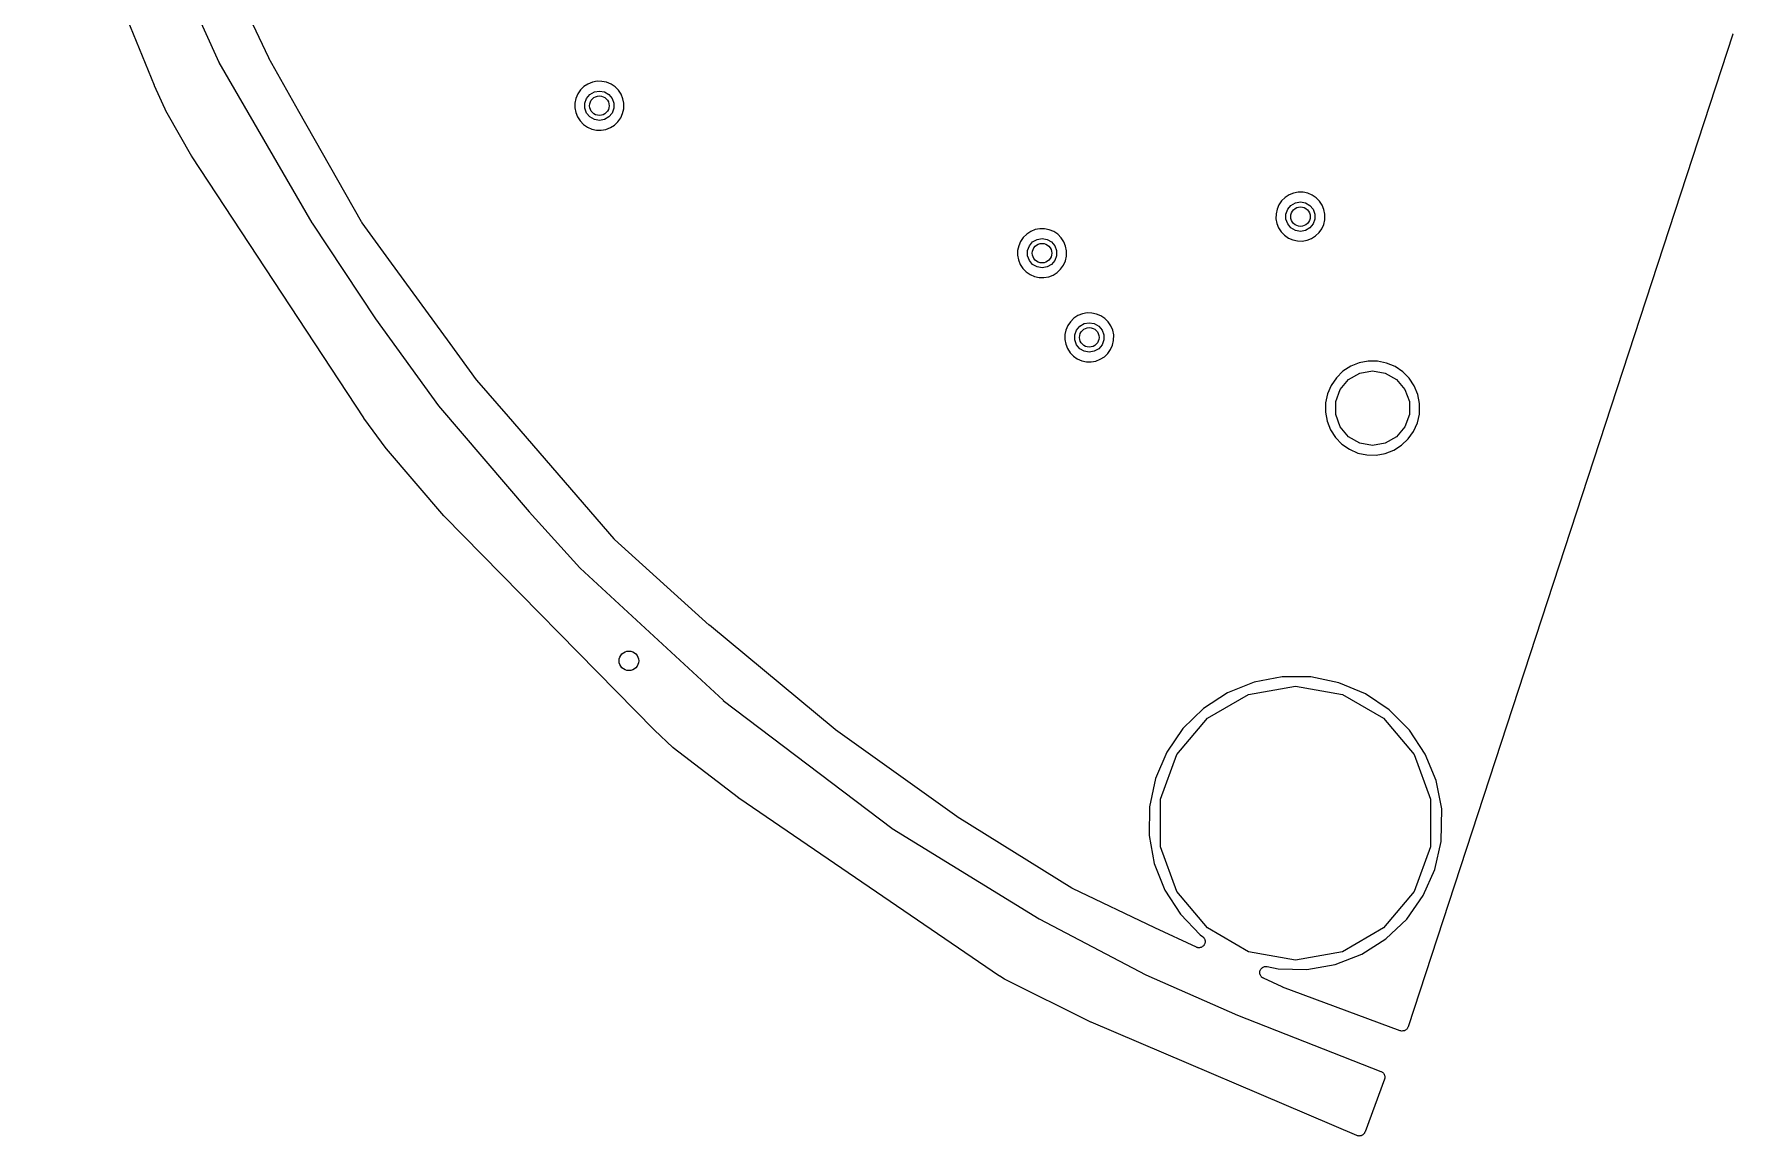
# Model space of a CAD drawing. Extents: x 83.8 to 170.2, y -169.8 to -83.8.
# Drawn here: x 85.82 to 120.59, y -167.94 to -145.36 of the extents above; entities that cross this region are included whole.
import ezdxf

# ---------------------------------------------------------------- set-up
doc = ezdxf.new("R2010")
doc.units = 0
doc.header["$MEASUREMENT"] = 0
doc.layers.add('BLACK', color=7, linetype='CONTINUOUS')

msp = doc.modelspace()

# ---------------------------------------------------------------- linework, layer by layer
at = {"layer": 'Black'}
for p, q in [((88.2823, -146.421), (85.8167, -140.348)), ((88.0387, -142.494), (89.6009, -145.943)), ((90.6213, -145.855), (89.2181, -142.887)), ((120.594, -145.368), (113.946, -165.698)), ((120.595, -145.361), (120.594, -145.368)), ((89.6009, -145.943), (89.6038, -145.948)), ((89.6038, -145.948), (91.5062, -149.236)), ((90.624, -145.859), (90.6213, -145.855)), ((90.6256, -145.863), (90.624, -145.859)), ((91.2404, -146.95), (90.6256, -145.863)), ((97.1571, -146.39), (97.075, -146.443)), ((97.248, -146.353), (97.1571, -146.39)), ((97.3443, -146.334), (97.248, -146.353)), ((97.4424, -146.335), (97.3443, -146.334)), ((97.5384, -146.355), (97.4424, -146.335)), ((97.6288, -146.393), (97.5384, -146.355)), ((97.7101, -146.448), (97.6288, -146.393)), ((88.2839, -146.423), (88.2823, -146.421)), ((88.2846, -146.426), (88.2839, -146.423)), ((88.5382, -146.977), (88.2846, -146.426)), ((96.9109, -146.683), (96.8906, -146.779)), ((96.9496, -146.593), (96.9109, -146.683)), ((97.005, -146.512), (96.9496, -146.593)), ((97.075, -146.443), (97.005, -146.512)), ((97.0933, -146.782), (97.129, -146.684)), ((97.129, -146.684), (97.1963, -146.604)), ((97.1963, -146.604), (97.2869, -146.552)), ((97.2869, -146.552), (97.3898, -146.534)), ((97.3898, -146.534), (97.4928, -146.552)), ((97.4928, -146.552), (97.5834, -146.604)), ((97.5834, -146.604), (97.6506, -146.684)), ((97.6506, -146.684), (97.6864, -146.782)), ((97.7792, -146.517), (97.7101, -146.448)), ((97.8335, -146.599), (97.7792, -146.517)), ((97.8708, -146.69), (97.8335, -146.599)), ((97.8897, -146.785), (97.8708, -146.69)), ((88.5414, -146.982), (88.5382, -146.977)), ((88.5433, -146.987), (88.5414, -146.982)), ((89.0495, -147.873), (88.5433, -146.987)), ((92.5196, -149.211), (91.2404, -146.95)), ((96.8906, -146.779), (96.8892, -146.877)), ((96.8892, -146.877), (96.9069, -146.973)), ((96.9069, -146.973), (96.943, -147.064)), ((96.943, -147.064), (96.9961, -147.147)), ((97.0933, -146.887), (97.0933, -146.782)), ((97.129, -146.985), (97.0933, -146.887)), ((97.1963, -147.065), (97.129, -146.985)), ((97.2869, -147.118), (97.1963, -147.065)), ((97.5834, -147.065), (97.4928, -147.118)), ((97.6506, -146.985), (97.5834, -147.065)), ((97.6864, -146.887), (97.6506, -146.985)), ((97.6864, -146.782), (97.6864, -146.887)), ((97.7702, -147.163), (97.8267, -147.083)), ((97.8267, -147.083), (97.8666, -146.993)), ((97.8666, -146.993), (97.8881, -146.899)), ((97.8881, -146.899), (97.8897, -146.785)), ((96.9961, -147.147), (97.0642, -147.217)), ((97.0642, -147.217), (97.1447, -147.273)), ((97.1447, -147.273), (97.2346, -147.313)), ((97.2346, -147.313), (97.3304, -147.334)), ((97.3898, -147.136), (97.2869, -147.118)), ((97.3304, -147.334), (97.4284, -147.336)), ((97.4928, -147.118), (97.3898, -147.136)), ((97.4284, -147.336), (97.525, -147.319)), ((97.525, -147.319), (97.6164, -147.283)), ((97.6164, -147.283), (97.6992, -147.231)), ((97.6992, -147.231), (97.7702, -147.163)), ((89.052, -147.876), (89.0495, -147.873)), ((89.0536, -147.88), (89.052, -147.876)), ((92.566, -153.227), (89.0536, -147.88)), ((111.356, -148.783), (111.301, -148.863)), ((111.426, -148.714), (111.356, -148.783)), ((111.508, -148.66), (111.426, -148.714)), ((111.599, -148.624), (111.508, -148.66)), ((111.547, -148.875), (111.638, -148.823)), ((111.695, -148.605), (111.599, -148.624)), ((111.638, -148.823), (111.741, -148.804)), ((111.793, -148.606), (111.695, -148.605)), ((111.741, -148.804), (111.844, -148.823)), ((111.889, -148.626), (111.793, -148.606)), ((111.844, -148.823), (111.934, -148.875)), ((111.98, -148.664), (111.889, -148.626)), ((112.061, -148.718), (111.98, -148.664)), ((112.13, -148.788), (112.061, -148.718)), ((112.184, -148.87), (112.13, -148.788)), ((111.242, -149.05), (111.24, -149.148)), ((111.24, -149.148), (111.258, -149.244)), ((111.262, -148.954), (111.242, -149.05)), ((111.301, -148.863), (111.262, -148.954)), ((111.444, -149.053), (111.48, -148.955)), ((111.444, -149.158), (111.444, -149.053)), ((111.48, -149.256), (111.444, -149.158)), ((111.48, -148.955), (111.547, -148.875)), ((111.934, -148.875), (112.002, -148.955)), ((112.002, -148.955), (112.037, -149.053)), ((112.037, -149.158), (112.002, -149.256)), ((112.037, -149.053), (112.037, -149.158)), ((112.222, -148.96), (112.184, -148.87)), ((112.218, -149.264), (112.239, -149.169)), ((112.241, -149.056), (112.222, -148.96)), ((112.239, -149.169), (112.241, -149.056)), ((91.5062, -149.236), (91.5083, -149.239)), ((91.5083, -149.239), (92.807, -151.197)), ((92.5243, -149.217), (92.5196, -149.211)), ((92.5275, -149.223), (92.5243, -149.217)), ((92.5347, -149.233), (92.5275, -149.223)), ((93.0801, -149.982), (92.5347, -149.233)), ((92.5347, -149.233), (92.5347, -149.233)), ((106.067, -149.531), (106.011, -149.612)), ((106.137, -149.463), (106.067, -149.531)), ((106.219, -149.409), (106.137, -149.463)), ((106.31, -149.372), (106.219, -149.409)), ((106.406, -149.354), (106.31, -149.372)), ((106.504, -149.355), (106.406, -149.354)), ((106.6, -149.374), (106.504, -149.355)), ((106.691, -149.412), (106.6, -149.374)), ((106.772, -149.467), (106.691, -149.412)), ((106.841, -149.537), (106.772, -149.467)), ((106.895, -149.619), (106.841, -149.537)), ((111.258, -149.244), (111.294, -149.335)), ((111.294, -149.335), (111.347, -149.418)), ((111.347, -149.418), (111.415, -149.488)), ((111.415, -149.488), (111.496, -149.544)), ((111.547, -149.336), (111.48, -149.256)), ((111.496, -149.544), (111.586, -149.583)), ((111.638, -149.389), (111.547, -149.336)), ((111.741, -149.407), (111.638, -149.389)), ((111.844, -149.389), (111.741, -149.407)), ((111.934, -149.336), (111.844, -149.389)), ((112.002, -149.256), (111.934, -149.336)), ((111.967, -149.554), (112.05, -149.501)), ((112.05, -149.501), (112.121, -149.434)), ((112.121, -149.434), (112.178, -149.354)), ((112.178, -149.354), (112.218, -149.264)), ((105.952, -149.798), (105.951, -149.896)), ((105.973, -149.702), (105.952, -149.798)), ((106.011, -149.612), (105.973, -149.702)), ((106.155, -149.802), (106.191, -149.704)), ((106.155, -149.907), (106.155, -149.802)), ((106.191, -149.704), (106.258, -149.624)), ((106.258, -149.624), (106.349, -149.571)), ((106.349, -149.571), (106.452, -149.553)), ((106.452, -149.553), (106.555, -149.571)), ((106.555, -149.571), (106.645, -149.624)), ((106.645, -149.624), (106.712, -149.704)), ((106.712, -149.704), (106.748, -149.802)), ((106.748, -149.802), (106.748, -149.907)), ((106.933, -149.709), (106.895, -149.619)), ((106.951, -149.804), (106.933, -149.709)), ((106.95, -149.918), (106.951, -149.804)), ((111.586, -149.583), (111.681, -149.604)), ((111.681, -149.604), (111.779, -149.606)), ((111.779, -149.606), (111.876, -149.589)), ((111.876, -149.589), (111.967, -149.554)), ((93.0802, -149.982), (93.0801, -149.982)), ((94.3367, -151.707), (93.0802, -149.982)), ((105.951, -149.896), (105.969, -149.993)), ((105.969, -149.993), (106.005, -150.084)), ((106.005, -150.084), (106.058, -150.166)), ((106.058, -150.166), (106.126, -150.237)), ((106.126, -150.237), (106.206, -150.293)), ((106.191, -150.005), (106.155, -149.907)), ((106.258, -150.085), (106.191, -150.005)), ((106.349, -150.137), (106.258, -150.085)), ((106.452, -150.156), (106.349, -150.137)), ((106.555, -150.137), (106.452, -150.156)), ((106.645, -150.085), (106.555, -150.137)), ((106.712, -150.005), (106.645, -150.085)), ((106.748, -149.907), (106.712, -150.005)), ((106.761, -150.25), (106.832, -150.183)), ((106.832, -150.183), (106.888, -150.103)), ((106.888, -150.103), (106.928, -150.013)), ((106.928, -150.013), (106.95, -149.918)), ((106.206, -150.293), (106.296, -150.332)), ((106.296, -150.332), (106.392, -150.353)), ((106.392, -150.353), (106.49, -150.355)), ((106.49, -150.355), (106.587, -150.338)), ((106.587, -150.338), (106.678, -150.303)), ((106.678, -150.303), (106.761, -150.25)), ((92.807, -151.197), (92.8084, -151.2)), ((92.8084, -151.2), (94.0965, -152.979)), ((107.033, -151.257), (106.977, -151.337)), ((107.103, -151.188), (107.033, -151.257)), ((107.185, -151.134), (107.103, -151.188)), ((107.276, -151.097), (107.185, -151.134)), ((107.372, -151.079), (107.276, -151.097)), ((107.315, -151.296), (107.418, -151.278)), ((107.47, -151.08), (107.372, -151.079)), ((107.418, -151.278), (107.521, -151.296)), ((107.566, -151.1), (107.47, -151.08)), ((107.657, -151.138), (107.566, -151.1)), ((107.738, -151.192), (107.657, -151.138)), ((107.807, -151.262), (107.738, -151.192)), ((107.861, -151.344), (107.807, -151.262)), ((106.918, -151.523), (106.917, -151.622)), ((106.917, -151.622), (106.935, -151.718)), ((106.939, -151.428), (106.918, -151.523)), ((106.977, -151.337), (106.939, -151.428)), ((107.121, -151.527), (107.157, -151.429)), ((107.121, -151.632), (107.121, -151.527)), ((107.157, -151.73), (107.121, -151.632)), ((107.157, -151.429), (107.224, -151.349)), ((107.224, -151.349), (107.315, -151.296)), ((107.521, -151.296), (107.611, -151.349)), ((107.611, -151.349), (107.679, -151.429)), ((107.679, -151.429), (107.714, -151.527)), ((107.714, -151.632), (107.679, -151.73)), ((107.714, -151.527), (107.714, -151.632)), ((107.899, -151.434), (107.861, -151.344)), ((107.918, -151.53), (107.899, -151.434)), ((107.916, -151.643), (107.918, -151.53)), ((94.8772, -152.449), (94.3367, -151.707)), ((94.3367, -151.707), (94.3367, -151.707)), ((106.935, -151.718), (106.971, -151.809)), ((106.971, -151.809), (107.024, -151.892)), ((107.024, -151.892), (107.092, -151.962)), ((107.092, -151.962), (107.173, -152.018)), ((107.224, -151.81), (107.157, -151.73)), ((107.315, -151.862), (107.224, -151.81)), ((107.418, -151.881), (107.315, -151.862)), ((107.521, -151.862), (107.418, -151.881)), ((107.611, -151.81), (107.521, -151.862)), ((107.679, -151.73), (107.611, -151.81)), ((107.644, -152.028), (107.727, -151.975)), ((107.727, -151.975), (107.798, -151.908)), ((107.798, -151.908), (107.855, -151.828)), ((107.855, -151.828), (107.895, -151.738)), ((107.895, -151.738), (107.916, -151.643)), ((107.173, -152.018), (107.263, -152.057)), ((107.263, -152.057), (107.358, -152.078)), ((107.358, -152.078), (107.456, -152.08)), ((107.456, -152.08), (107.553, -152.063)), ((107.553, -152.063), (107.644, -152.028)), ((112.611, -152.274), (112.476, -152.406)), ((112.769, -152.171), (112.611, -152.274)), ((112.725, -152.441), (112.955, -152.309)), ((112.944, -152.1), (112.769, -152.171)), ((113.129, -152.065), (112.944, -152.1)), ((112.955, -152.309), (113.217, -152.262)), ((113.318, -152.066), (113.129, -152.065)), ((113.217, -152.262), (113.478, -152.309)), ((113.502, -152.104), (113.318, -152.066)), ((113.478, -152.309), (113.708, -152.441)), ((113.676, -152.177), (113.502, -152.104)), ((113.833, -152.282), (113.676, -152.177)), ((113.966, -152.416), (113.833, -152.282)), ((94.8811, -152.453), (94.8772, -152.449)), ((94.8838, -152.457), (94.8811, -152.453)), ((95.5274, -153.202), (94.8838, -152.457)), ((112.369, -152.562), (112.295, -152.735)), ((112.476, -152.406), (112.369, -152.562)), ((112.463, -152.894), (112.554, -152.645)), ((112.554, -152.645), (112.725, -152.441)), ((113.708, -152.441), (113.879, -152.645)), ((113.879, -152.645), (113.97, -152.894)), ((114.07, -152.573), (113.966, -152.416)), ((114.142, -152.748), (114.07, -152.573)), ((94.0965, -152.979), (94.0997, -152.984)), ((94.0997, -152.984), (95.9516, -155.15)), ((112.256, -152.92), (112.253, -153.108)), ((112.295, -152.735), (112.256, -152.92)), ((112.463, -153.16), (112.463, -152.894)), ((113.97, -152.894), (113.97, -153.16)), ((114.178, -152.932), (114.142, -152.748)), ((114.175, -153.149), (114.178, -152.932)), ((92.5683, -153.23), (92.566, -153.227)), ((92.5698, -153.233), (92.5683, -153.23)), ((93.0284, -153.857), (92.5698, -153.233)), ((97.6896, -155.704), (95.5274, -153.202)), ((112.253, -153.108), (112.287, -153.294)), ((112.287, -153.294), (112.357, -153.469)), ((112.554, -153.41), (112.463, -153.16)), ((113.97, -153.16), (113.879, -153.41)), ((114.057, -153.505), (114.134, -153.332)), ((114.134, -153.332), (114.175, -153.149)), ((112.357, -153.469), (112.459, -153.628)), ((112.459, -153.628), (112.59, -153.763)), ((112.725, -153.613), (112.554, -153.41)), ((112.955, -153.746), (112.725, -153.613)), ((113.708, -153.613), (113.478, -153.746)), ((113.879, -153.41), (113.708, -153.613)), ((113.812, -153.789), (113.948, -153.659)), ((113.948, -153.659), (114.057, -153.505)), ((93.0318, -153.86), (93.0284, -153.857)), ((93.0343, -153.864), (93.0318, -153.86)), ((94.2044, -155.231), (93.0343, -153.864)), ((112.59, -153.763), (112.745, -153.871)), ((112.745, -153.871), (112.918, -153.947)), ((112.918, -153.947), (113.102, -153.987)), ((113.217, -153.792), (112.955, -153.746)), ((113.102, -153.987), (113.291, -153.991)), ((113.478, -153.746), (113.217, -153.792)), ((113.291, -153.991), (113.477, -153.958)), ((113.477, -153.958), (113.652, -153.89)), ((113.652, -153.89), (113.812, -153.789)), ((94.2078, -155.234), (94.2044, -155.231)), ((94.2103, -155.238), (94.2078, -155.234)), ((98.5169, -159.62), (94.2103, -155.238)), ((95.9516, -155.15), (95.9528, -155.151)), ((95.9528, -155.151), (96.9917, -156.302)), ((97.6956, -155.709), (97.6896, -155.704)), ((97.7004, -155.715), (97.6956, -155.709)), ((99.6382, -157.47), (97.7004, -155.715)), ((96.9917, -156.302), (96.9957, -156.306)), ((96.9957, -156.306), (99.9225, -159.009)), ((99.6406, -157.472), (99.6382, -157.47)), ((99.6424, -157.474), (99.6406, -157.472)), ((102.217, -159.608), (99.6424, -157.474)), ((111.367, -158.53), (110.79, -158.64)), ((111.954, -158.534), (111.367, -158.53)), ((112.529, -158.652), (111.954, -158.534)), ((110.245, -158.86), (109.754, -159.181)), ((109.836, -159.378), (110.68, -158.891)), ((110.79, -158.64), (110.245, -158.86)), ((110.68, -158.891), (111.639, -158.721)), ((111.639, -158.721), (112.599, -158.891)), ((113.07, -158.88), (112.529, -158.652)), ((112.599, -158.891), (113.442, -159.378)), ((113.557, -159.208), (113.07, -158.88)), ((99.9225, -159.009), (99.9272, -159.013)), ((99.9272, -159.013), (103.377, -161.631)), ((109.754, -159.181), (109.335, -159.592)), ((113.971, -159.625), (113.557, -159.208)), ((98.5188, -159.622), (98.5169, -159.62)), ((98.5202, -159.624), (98.5188, -159.622)), ((98.8939, -159.977), (98.5202, -159.624)), ((102.221, -159.61), (102.217, -159.608)), ((102.225, -159.614), (102.221, -159.61)), ((104.707, -161.392), (102.225, -159.614)), ((109.335, -159.592), (109.003, -160.077)), ((109.21, -160.124), (109.836, -159.378)), ((113.442, -159.378), (114.068, -160.124)), ((114.296, -160.114), (113.971, -159.625)), ((98.8993, -159.981), (98.8939, -159.977)), ((98.9037, -159.986), (98.8993, -159.981)), ((100.237, -161.012), (98.9037, -159.986)), ((109.003, -160.077), (108.772, -160.616)), ((108.877, -161.039), (109.21, -160.124)), ((114.068, -160.124), (114.401, -161.039)), ((114.519, -160.657), (114.296, -160.114)), ((108.772, -160.616), (108.65, -161.191)), ((114.633, -161.232), (114.519, -160.657)), ((100.24, -161.014), (100.237, -161.012)), ((100.243, -161.017), (100.24, -161.014)), ((105.583, -164.66), (100.243, -161.017)), ((108.65, -161.191), (108.641, -161.778)), ((108.877, -162.013), (108.877, -161.039)), ((114.401, -161.039), (114.401, -162.013)), ((114.624, -161.904), (114.633, -161.232)), ((103.377, -161.631), (103.382, -161.634)), ((103.382, -161.634), (106.39, -163.486)), ((104.711, -161.393), (104.707, -161.392)), ((104.714, -161.396), (104.711, -161.393)), ((107.061, -162.858), (104.714, -161.396)), ((108.641, -161.778), (108.747, -162.355)), ((109.21, -162.928), (108.877, -162.013)), ((114.401, -162.013), (114.068, -162.928)), ((114.494, -162.476), (114.624, -161.904)), ((108.747, -162.355), (108.963, -162.901)), ((114.255, -163.012), (114.494, -162.476)), ((107.068, -162.861), (107.061, -162.858)), ((107.073, -162.865), (107.068, -162.861)), ((108.758, -163.675), (107.073, -162.865)), ((108.963, -162.901), (109.282, -163.395)), ((109.836, -163.675), (109.21, -162.928)), ((114.068, -162.928), (113.442, -163.675)), ((113.917, -163.492), (114.255, -163.012)), ((109.282, -163.395), (109.689, -163.817)), ((106.39, -163.486), (106.394, -163.488)), ((106.394, -163.488), (108.574, -164.634)), ((108.759, -163.675), (108.758, -163.675)), ((108.76, -163.675), (108.759, -163.675)), ((109.61, -164.069), (108.76, -163.675)), ((110.68, -164.162), (109.836, -163.675)), ((113.442, -163.675), (112.599, -164.162)), ((113.491, -163.897), (113.917, -163.492)), ((109.621, -164.072), (109.61, -164.069)), ((109.631, -164.077), (109.621, -164.072)), ((109.642, -164.078), (109.631, -164.077)), ((109.653, -164.08), (109.642, -164.078)), ((109.664, -164.079), (109.653, -164.08)), ((109.675, -164.08), (109.664, -164.079)), ((109.686, -164.077), (109.675, -164.08)), ((109.697, -164.076), (109.686, -164.077)), ((109.689, -163.817), (109.736, -163.85)), ((109.707, -164.072), (109.697, -164.076)), ((109.718, -164.069), (109.707, -164.072)), ((109.727, -164.062), (109.718, -164.069)), ((109.737, -164.058), (109.727, -164.062)), ((109.736, -163.85), (109.744, -163.857)), ((109.744, -164.05), (109.737, -164.058)), ((109.744, -163.857), (109.753, -163.864)), ((109.754, -164.043), (109.744, -164.05)), ((109.753, -163.864), (109.759, -163.873)), ((109.76, -164.034), (109.754, -164.043)), ((109.759, -163.873), (109.767, -163.881)), ((109.768, -164.026), (109.76, -164.034)), ((109.767, -163.881), (109.772, -163.891)), ((109.772, -164.016), (109.768, -164.026)), ((109.772, -163.891), (109.778, -163.9)), ((109.779, -164.007), (109.772, -164.016)), ((109.778, -163.9), (109.781, -163.911)), ((109.782, -163.996), (109.779, -164.007)), ((109.781, -163.911), (109.786, -163.921)), ((109.786, -163.986), (109.782, -163.996)), ((109.786, -163.921), (109.787, -163.932)), ((109.787, -163.975), (109.786, -163.986)), ((109.787, -163.932), (109.79, -163.942)), ((109.79, -163.965), (109.787, -163.975)), ((109.79, -163.942), (109.789, -163.953)), ((109.789, -163.953), (109.79, -163.965)), ((112.996, -164.211), (113.491, -163.897)), ((111.639, -164.331), (110.68, -164.162)), ((110.941, -164.503), (110.952, -164.495)), ((110.952, -164.495), (110.962, -164.485)), ((110.962, -164.485), (110.97, -164.482)), ((110.97, -164.482), (110.976, -164.476)), ((110.976, -164.476), (110.989, -164.472)), ((110.989, -164.472), (111.002, -164.466)), ((111.002, -164.466), (111.01, -164.466)), ((111.01, -164.466), (111.018, -164.463)), ((111.018, -164.463), (111.032, -164.464)), ((111.032, -164.464), (111.046, -164.462)), ((111.046, -164.462), (111.054, -164.465)), ((111.054, -164.465), (111.062, -164.465)), ((111.062, -164.465), (111.283, -164.513)), ((112.599, -164.162), (111.639, -164.331)), ((111.87, -164.526), (112.448, -164.424)), ((112.448, -164.424), (112.996, -164.211)), ((105.586, -164.661), (105.583, -164.66)), ((105.588, -164.663), (105.586, -164.661)), ((105.686, -164.723), (105.588, -164.663)), ((105.691, -164.726), (105.686, -164.723)), ((105.696, -164.729), (105.691, -164.726)), ((107.449, -165.604), (105.696, -164.729)), ((108.574, -164.634), (108.578, -164.636)), ((108.578, -164.636), (110.449, -165.458)), ((110.908, -164.584), (110.911, -164.57)), ((110.909, -164.592), (110.908, -164.584)), ((110.909, -164.6), (110.909, -164.592)), ((110.912, -164.614), (110.909, -164.6)), ((110.911, -164.57), (110.912, -164.556)), ((110.912, -164.556), (110.916, -164.549)), ((110.914, -164.627), (110.912, -164.614)), ((110.918, -164.635), (110.914, -164.627)), ((110.916, -164.549), (110.918, -164.541)), ((110.918, -164.541), (110.925, -164.529)), ((110.92, -164.643), (110.918, -164.635)), ((110.928, -164.654), (110.92, -164.643)), ((110.925, -164.529), (110.931, -164.516)), ((110.934, -164.666), (110.928, -164.654)), ((110.931, -164.516), (110.937, -164.51)), ((110.941, -164.672), (110.934, -164.666)), ((110.937, -164.51), (110.941, -164.503)), ((110.946, -164.679), (110.941, -164.672)), ((110.957, -164.687), (110.946, -164.679)), ((110.967, -164.696), (110.957, -164.687)), ((110.975, -164.699), (110.967, -164.696)), ((110.982, -164.704), (110.975, -164.699)), ((111.365, -164.882), (110.982, -164.704)), ((111.283, -164.513), (111.87, -164.526)), ((111.37, -164.883), (111.365, -164.882)), ((111.375, -164.886), (111.37, -164.883)), ((113.781, -165.778), (111.375, -164.886)), ((110.449, -165.458), (110.452, -165.458)), ((110.452, -165.458), (113.388, -166.611)), ((107.453, -165.605), (107.449, -165.604)), ((107.456, -165.607), (107.453, -165.605)), ((112.893, -167.926), (107.456, -165.607)), ((113.794, -165.78), (113.781, -165.778)), ((113.807, -165.785), (113.794, -165.78)), ((113.816, -165.784), (113.807, -165.785)), ((113.825, -165.786), (113.816, -165.784)), ((113.838, -165.784), (113.825, -165.786)), ((113.851, -165.783), (113.838, -165.784)), ((113.859, -165.78), (113.851, -165.783)), ((113.868, -165.778), (113.859, -165.78)), ((113.88, -165.772), (113.868, -165.778)), ((113.892, -165.767), (113.88, -165.772)), ((113.899, -165.761), (113.892, -165.767)), ((113.906, -165.757), (113.899, -165.761)), ((113.915, -165.746), (113.906, -165.757)), ((113.925, -165.737), (113.915, -165.746)), ((113.929, -165.73), (113.925, -165.737)), ((113.935, -165.723), (113.929, -165.73)), ((113.94, -165.71), (113.935, -165.723)), ((113.946, -165.698), (113.94, -165.71)), ((113.461, -166.774), (113.062, -167.853)), ((113.388, -166.611), (113.396, -166.617)), ((113.396, -166.617), (113.405, -166.62)), ((113.405, -166.62), (113.415, -166.628)), ((113.415, -166.628), (113.425, -166.634)), ((113.425, -166.634), (113.432, -166.642)), ((113.432, -166.642), (113.439, -166.648)), ((113.439, -166.648), (113.445, -166.659)), ((113.445, -166.659), (113.453, -166.669)), ((113.453, -166.669), (113.456, -166.678)), ((113.456, -166.678), (113.461, -166.687)), ((113.461, -166.687), (113.463, -166.699)), ((113.462, -166.764), (113.461, -166.774)), ((113.466, -166.755), (113.462, -166.764)), ((113.463, -166.699), (113.467, -166.711)), ((113.468, -166.73), (113.466, -166.742)), ((113.466, -166.742), (113.466, -166.755)), ((113.467, -166.711), (113.467, -166.721)), ((113.467, -166.721), (113.468, -166.73)), ((112.907, -167.93), (112.893, -167.926)), ((112.921, -167.934), (112.907, -167.93)), ((112.929, -167.935), (112.921, -167.934)), ((112.936, -167.936), (112.929, -167.935)), ((112.95, -167.935), (112.936, -167.936)), ((112.965, -167.935), (112.95, -167.935)), ((112.972, -167.932), (112.965, -167.935)), ((112.98, -167.931), (112.972, -167.932)), ((112.993, -167.925), (112.98, -167.931)), ((113.006, -167.92), (112.993, -167.925)), ((113.012, -167.915), (113.006, -167.92)), ((113.019, -167.911), (113.012, -167.915)), ((113.029, -167.901), (113.019, -167.911)), ((113.04, -167.892), (113.029, -167.901)), ((113.044, -167.885), (113.04, -167.892)), ((113.05, -167.879), (113.044, -167.885)), ((113.055, -167.866), (113.05, -167.879)), ((113.062, -167.853), (113.055, -167.866))]:
    msp.add_line(p, q, dxfattribs=at)
for centre in [(97.3898, -146.835), (111.741, -149.106), (106.452, -149.854), (107.418, -151.579), (97.9944, -158.204)]:
    msp.add_circle(centre, 0.2, dxfattribs=at)

doc.saveas('drawing.dxf')
